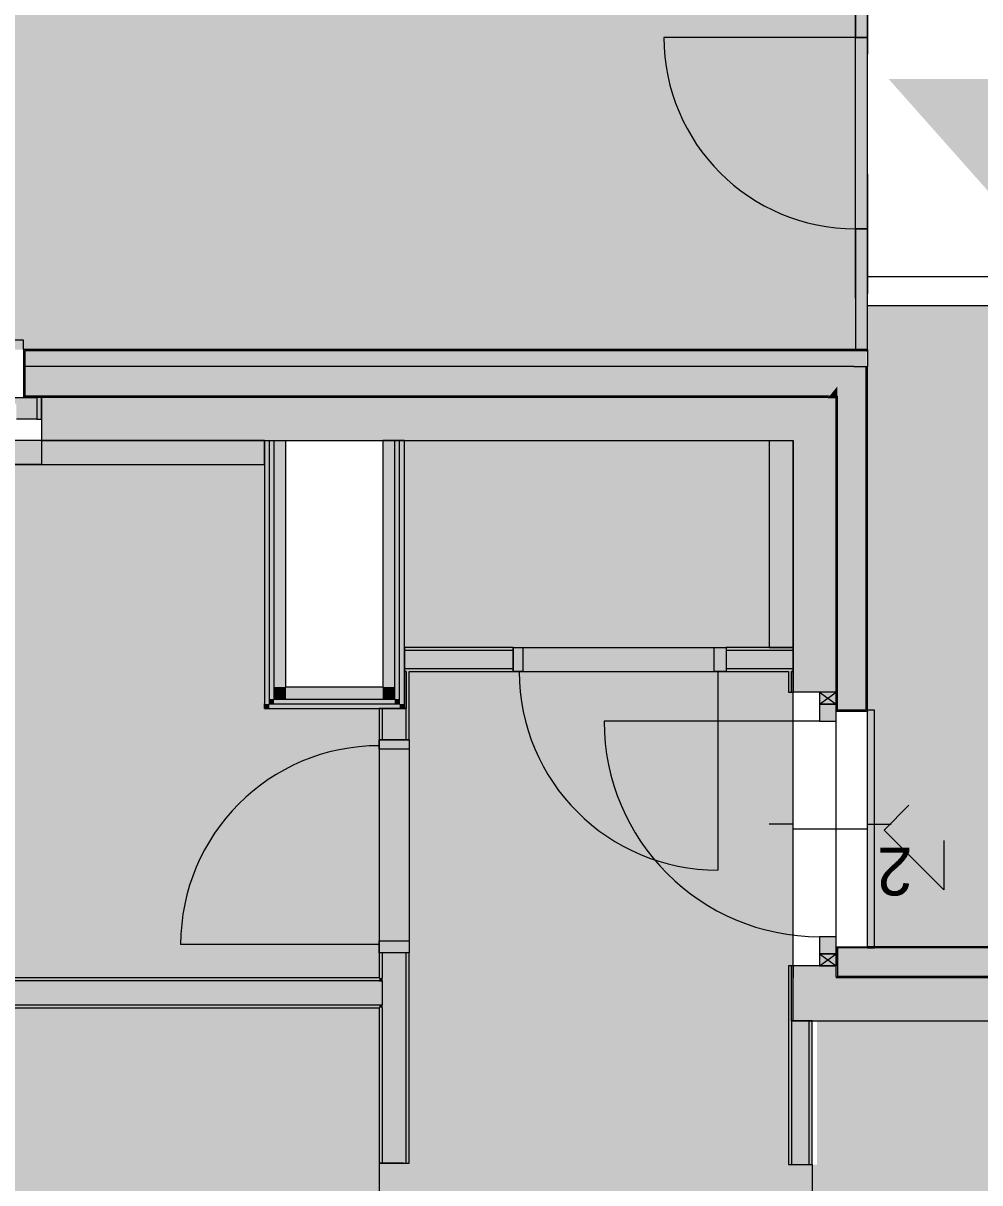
# Model space of a CAD drawing. Header units: metres. Extents: x -3.9 to 83, y -38 to 6.2.
# Drawn here: x 62.982 to 66.98, y -27.327 to -22.481 of the extents above; entities that cross this region are included whole.
import ezdxf

# ---------------------------------------------------------------- set-up
doc = ezdxf.new("R2010")
doc.units = ezdxf.units.M
doc.header["$MEASUREMENT"] = 0
for name, pattern in [('Dampfsperre', [0.003, 0.0015, -0.0015]), ('Schnittlinie', [0.006, 0.003, -0.0015, 0, -0.0015]), ('Untersicht', [0.001, 0.0005, -0.0005]), ('Untersicht 1_1', [0.075, 0.025, -0.05]), ('Wipeout_Contour', [1, 0, -1])]:
    doc.linetypes.add(name, pattern=pattern)
for name, color, linetype in [('0._Erdgeschoß PP Icon_3_0', 7, 'Continuous'), ('0._Erdgeschoß PP Icon_3_110 Wand Aussen', 7, 'Continuous'), ('0._Erdgeschoß PP Icon_3_130 Wand Innen', 7, 'Continuous'), ('0._Erdgeschoß PP Icon_3_135 Wand Vorsatzschale', 7, 'Continuous'), ('0._Erdgeschoß PP Icon_3_140 Geländer transparent', 7, 'Continuous'), ('0._Erdgeschoß PP Icon_3_170 Schachtwände', 7, 'Continuous'), ('0._Erdgeschoß PP Icon_3_717 Außen Ausstattung', 7, 'Continuous'), ('0._Erdgeschoß PP Icon_3_810 Raum', 7, 'Continuous'), ('0._Erdgeschoß PP Icon_3_815 Raumbegrenzung', 7, 'Continuous'), ('0._Erdgeschoß PP Icon_3_905 VP Beschriftung Übersicht.Übersicht', 7, 'Continuous')]:
    doc.layers.add(name, color=color, linetype=linetype)
doc.styles.add('ERSTELLTER_STIL_2', font='')
doc.styles.get('ERSTELLTER_STIL_2').set_extended_font_data('Eurostile')

msp = doc.modelspace()

# ---------------------------------------------------------------- wipeouts: each hides what was drawn before it
at = {"color": 254, "linetype": 'Wipeout_Contour', "lineweight": 0, "ltscale": 298.646124}
msp.add_wipeout([(57.4619, 3.5109), (57.4619, -37.8391), (81.8426, -37.8391), (81.8426, 3.5109)], dxfattribs=at).dxf.layer = '0._Erdgeschoß PP Icon_3_0'

# ---------------------------------------------------------------- next in the draw order: hatches: boundary and pattern name
at = {"layer": '0._Erdgeschoß PP Icon_3_110 Wand Aussen', "linetype": 'Continuous', "lineweight": 0, "true_color": 0x000000}
for points in [[(62.9891, -23.8454), (62.9841, -23.8454), (62.9841, -24.0454), (62.9891, -24.0454)], [(66.5102, -23.8454), (62.9891, -23.8454), (62.9891, -23.8504), (66.5062, -23.8504)], [(62.9891, -23.8504), (62.9891, -23.9154), (66.4531, -23.9154), (66.5062, -23.8504)], [(66.5052, -23.9154), (66.5052, -23.8515), (66.4531, -23.9154)], [(66.5062, -23.8504), (66.5052, -23.9154), (66.5102, -23.9154), (66.5102, -23.8504)], [(66.5062, -23.8504), (66.5102, -23.8504), (66.5102, -23.8454)], [(66.3852, -23.9154), (62.9891, -23.9154), (62.9891, -24.0404), (66.3512, -24.0404), (66.3852, -23.9986)], [(66.4531, -23.9154), (66.3852, -23.9986), (66.3852, -24.0404), (66.5052, -24.0404), (66.5052, -23.9154)], [(66.3852, -23.9986), (66.4531, -23.9154), (66.3852, -23.9154)], [(66.5052, -23.9154), (66.5052, -25.3514), (66.5102, -25.3514), (66.5102, -23.9154)], [(66.3802, -24.0404), (66.3802, -24.0047), (66.3512, -24.0404)], [(66.3852, -24.0404), (66.3852, -23.9986), (66.3802, -24.0047), (66.3802, -24.0404)], [(62.9891, -24.0454), (66.3471, -24.0454), (66.3512, -24.0404), (62.9891, -24.0404)], [(63.0391, -24.1354), (63.0591, -24.1354), (63.0591, -24.0454), (63.0391, -24.0454)], [(63.0591, -24.1354), (63.0591, -24.2254), (66.2002, -24.2254), (66.2002, -24.0454), (63.0591, -24.0454)], [(66.2002, -24.2254), (66.3802, -24.2254), (66.3802, -24.0454), (66.3471, -24.0454)], [(66.2002, -24.2254), (66.3471, -24.0454), (66.2002, -24.0454)], [(66.3512, -24.0404), (66.3471, -24.0454), (66.3802, -24.0454), (66.3802, -24.0404)], [(66.3802, -24.0404), (66.3802, -24.0454), (66.3852, -24.0454), (66.3852, -24.0404)], [(66.3852, -24.0454), (66.3802, -24.0454), (66.3802, -25.2764), (66.3802, -25.3514), (66.3852, -25.3514)], [(66.3852, -25.3514), (66.5052, -25.3514), (66.5052, -24.0404), (66.3852, -24.0404)], [(66.2002, -24.2254), (66.2002, -25.2764), (66.3102, -25.2764), (66.3802, -25.2764), (66.3802, -24.2254)], [(66.3802, -25.3264), (66.3802, -25.2764), (66.3102, -25.2764), (66.3102, -25.3264)], [(66.5102, -25.3564), (66.5102, -25.3514), (66.5052, -25.3514), (66.3802, -25.3514), (66.3802, -25.3564)], [(66.5102, -26.3454), (66.5102, -26.3404), (66.3802, -26.3404), (66.3802, -26.3454), (66.5052, -26.3454)], [(66.3802, -26.4654), (66.3852, -26.4654), (66.3852, -26.3454), (66.3802, -26.3454), (66.3802, -26.4204)], [(66.5052, -26.3454), (66.3852, -26.3454), (66.3852, -26.4654)], [(66.5052, -26.3454), (66.3852, -26.4654), (66.5052, -26.4654)], [(66.5102, -26.3404), (66.5052, -26.3454), (66.5102, -26.3454)], [(66.5052, -26.4654), (68.9502, -26.4654), (68.9502, -26.3454), (66.5052, -26.3454)], [(66.5102, -26.3454), (68.9502, -26.3454), (68.9502, -26.3404), (66.5102, -26.3404)], [(66.3102, -26.3704), (66.3102, -26.4204), (66.3802, -26.4204), (66.3802, -26.3704)], [(66.2002, -26.4704), (66.3802, -26.4704), (66.3802, -26.4204), (66.3102, -26.4204), (66.2002, -26.4204)], [(66.3802, -26.4704), (66.2002, -26.4704), (66.2002, -26.6504)], [(66.3802, -26.4704), (66.2002, -26.6504), (66.3802, -26.6504)], [(66.3852, -26.4654), (66.3802, -26.4654), (66.3802, -26.4704)], [(66.3852, -26.4654), (66.3802, -26.4704), (66.3852, -26.4704)], [(66.3802, -26.6504), (68.9502, -26.6504), (68.9502, -26.4704), (66.3802, -26.4704)], [(66.3852, -26.4704), (68.9502, -26.4704), (68.9502, -26.4654), (66.3852, -26.4654)]]:
    msp.add_hatch(color=18, dxfattribs=at).paths.add_polyline_path(points)
at = {"layer": '0._Erdgeschoß PP Icon_3_110 Wand Aussen', "linetype": 'Continuous', "lineweight": 0, "true_color": 0xffffff}
for points in [[(63.0391, -24.1354), (63.0391, -24.0454), (62.9391, -24.0454), (62.9391, -24.0704), (62.9541, -24.0704), (62.9541, -24.1354)], [(66.3102, -25.3264), (66.3102, -25.3984), (66.3802, -25.3984), (66.3802, -25.3264)], [(66.3802, -26.3704), (66.3802, -26.2984), (66.3102, -26.2984), (66.3102, -26.3704)]]:
    msp.add_hatch(color=7, dxfattribs=at).paths.add_polyline_path(points)
at = {"layer": '0._Erdgeschoß PP Icon_3_130 Wand Innen', "linetype": 'Continuous', "lineweight": 0, "true_color": 0x000000}
for points in [[(64.5752, -25.0904), (64.5752, -25.1029), (65.0302, -25.1029), (65.0302, -25.0904)], [(65.9202, -25.1029), (66.2002, -25.1029), (66.2002, -25.0904), (65.9202, -25.0904)], [(64.5752, -25.1779), (65.0302, -25.1779), (65.0302, -25.1029), (64.5752, -25.1029)], [(65.9202, -25.1779), (66.2002, -25.1779), (66.2002, -25.1029), (65.9202, -25.1029)], [(65.0302, -25.1779), (64.5752, -25.1779), (64.5752, -25.1904), (65.0302, -25.1904)], [(64.5952, -25.3454), (64.5952, -25.1904), (64.5827, -25.1904), (64.5827, -25.3454)], [(66.2002, -25.1779), (65.9202, -25.1779), (65.9202, -25.1904), (66.2002, -25.1904)], [(66.1802, -25.1904), (66.1802, -25.2764), (66.1927, -25.2764), (66.1927, -25.1904)], [(64.4827, -25.3454), (64.4702, -25.3454), (64.4702, -25.4754), (64.4827, -25.4754)], [(64.4827, -25.3454), (64.4827, -25.4754), (64.5827, -25.4754), (64.5827, -25.3454)], [(64.5827, -25.3454), (64.5827, -25.4754), (64.5952, -25.4754), (64.5952, -25.3454)], [(64.4827, -26.3654), (64.4702, -26.3654), (64.4702, -26.4704), (64.4827, -26.4704)], [(64.5827, -26.3654), (64.4827, -26.3654), (64.4827, -27.2454), (64.5827, -27.2454)], [(64.5827, -26.3654), (64.5827, -27.2454), (64.5952, -27.2454), (64.5952, -26.3654)], [(66.1802, -26.4204), (66.1802, -26.6504), (66.1927, -26.6504), (66.1927, -26.4204)], [(64.4702, -26.4704), (61.4426, -26.4704), (61.4426, -26.4829), (64.4702, -26.4829)], [(61.4428, -26.5829), (64.4702, -26.5829), (64.4702, -26.4829), (61.4426, -26.4829)], [(64.4702, -26.4704), (64.4702, -26.4829), (64.4827, -26.4829), (64.4827, -26.4704)], [(64.4702, -26.4829), (64.4702, -26.5829), (64.4827, -26.5829), (64.4827, -26.4829)], [(61.4428, -26.5954), (64.4702, -26.5954), (64.4702, -26.5829), (61.4428, -26.5829)], [(64.4702, -26.5829), (64.4702, -26.5954), (64.4827, -26.5954), (64.4827, -26.5829)], [(64.4702, -26.5954), (64.4702, -27.2454), (64.4827, -27.2454), (64.4827, -26.5954)], [(66.1802, -26.6504), (66.1802, -27.2504), (66.1927, -27.2504), (66.1927, -26.6504)], [(66.1927, -26.6504), (66.1927, -27.2504), (66.2677, -27.2504), (66.2677, -26.6504)], [(66.2802, -27.2504), (66.2802, -26.6504), (66.2677, -26.6504), (66.2677, -27.2504)]]:
    msp.add_hatch(color=18, dxfattribs=at).paths.add_polyline_path(points)
at = {"layer": '0._Erdgeschoß PP Icon_3_130 Wand Innen', "linetype": 'Continuous', "lineweight": 13, "true_color": 0xe8e2dc}
for points in [[(65.9202, -25.0904), (65.0302, -25.0904), (65.0302, -25.1904), (65.9202, -25.1904)], [(64.5952, -26.3654), (64.5952, -25.4754), (64.4702, -25.4754), (64.4702, -26.3654)]]:
    msp.add_hatch(color=254, dxfattribs=at).paths.add_polyline_path(points)
at = {"layer": '0._Erdgeschoß PP Icon_3_130 Wand Innen', "linetype": 'Continuous', "lineweight": 0, "true_color": 0xffffff}
for points in [[(65.0302, -25.0904), (65.0302, -25.1904), (65.0702, -25.1904), (65.0702, -25.0904)], [(65.9202, -25.1904), (65.9202, -25.0904), (65.8702, -25.0904), (65.8702, -25.1904)], [(64.5752, -25.1904), (64.5752, -25.3454), (64.5827, -25.3454), (64.5827, -25.1904)], [(66.2002, -25.2764), (66.2002, -25.1904), (66.1927, -25.1904), (66.1927, -25.2764)], [(64.5952, -25.4754), (64.4702, -25.4754), (64.4702, -25.5154), (64.5952, -25.5154)], [(64.4702, -26.3654), (64.5952, -26.3654), (64.5952, -26.3154), (64.4702, -26.3154)], [(66.2002, -26.6504), (66.2002, -26.4204), (66.1927, -26.4204), (66.1927, -26.6504)]]:
    msp.add_hatch(color=7, dxfattribs=at).paths.add_polyline_path(points)
at = {"layer": '0._Erdgeschoß PP Icon_3_135 Wand Vorsatzschale', "linetype": 'Continuous', "lineweight": 0, "true_color": 0x000000}
for points in [[(61.5452, -24.2629), (63.9902, -24.2629), (63.9902, -24.2254), (61.5452, -24.2254)], [(66.1002, -24.2254), (66.1002, -25.0904), (66.1127, -25.0904), (66.1127, -24.2254)], [(66.1127, -24.2254), (66.1127, -25.0904), (66.1627, -25.0904), (66.1627, -24.2254)], [(66.2002, -25.0904), (66.2002, -24.2254), (66.1627, -24.2254), (66.1627, -25.0904)], [(61.5452, -24.3129), (63.9902, -24.3129), (63.9902, -24.2629), (61.5452, -24.2629)], [(61.5452, -24.3254), (63.9902, -24.3254), (63.9902, -24.3129), (61.5452, -24.3129)]]:
    msp.add_hatch(color=18, dxfattribs=at).paths.add_polyline_path(points)
at = {"layer": '0._Erdgeschoß PP Icon_3_170 Schachtwände', "linetype": 'Continuous', "lineweight": 0, "true_color": 0x000000}
for points in [[(63.9902, -24.2254), (63.9902, -25.3254), (64.0102, -25.3254), (64.0102, -24.2254)], [(64.0102, -24.2254), (64.0102, -25.3054), (64.0302, -25.3054), (64.0302, -24.2254)], [(64.0802, -25.2554), (64.0802, -24.2254), (64.0302, -24.2254), (64.0302, -25.2554)], [(64.5352, -25.2554), (64.5352, -24.2254), (64.4852, -24.2254), (64.4852, -25.2554)], [(64.5552, -25.3054), (64.5552, -24.2254), (64.5352, -24.2254), (64.5352, -25.3054)], [(64.5752, -25.3254), (64.5752, -24.2254), (64.5552, -24.2254), (64.5552, -25.3254)], [(64.0302, -25.2554), (64.0302, -25.3054), (64.0802, -25.2554)], [(64.0802, -25.2554), (64.0302, -25.3054), (64.0802, -25.3054)], [(64.4852, -25.2554), (64.0802, -25.2554), (64.0802, -25.3054), (64.4852, -25.3054)], [(64.4852, -25.2554), (64.5352, -25.3054), (64.5352, -25.2554)], [(64.4852, -25.3054), (64.5352, -25.3054), (64.4852, -25.2554)], [(64.0102, -25.3254), (63.9902, -25.3254), (63.9902, -25.3454)], [(64.0102, -25.3254), (63.9902, -25.3454), (64.0102, -25.3454)], [(64.0302, -25.3054), (64.0102, -25.3054), (64.0102, -25.3254)], [(64.0302, -25.3054), (64.0102, -25.3254), (64.0302, -25.3254)], [(64.5552, -25.3254), (64.0102, -25.3254), (64.0102, -25.3454), (64.5552, -25.3454)], [(64.5352, -25.3054), (64.0302, -25.3054), (64.0302, -25.3254), (64.5352, -25.3254)], [(64.5352, -25.3054), (64.5552, -25.3254), (64.5552, -25.3054)], [(64.5352, -25.3254), (64.5552, -25.3254), (64.5352, -25.3054)], [(64.5552, -25.3254), (64.5752, -25.3454), (64.5752, -25.3254)], [(64.5552, -25.3454), (64.5752, -25.3454), (64.5552, -25.3254)]]:
    msp.add_hatch(color=18, dxfattribs=at).paths.add_polyline_path(points)
at = {"layer": '0._Erdgeschoß PP Icon_3_810 Raum', "linetype": 'Continuous', "lineweight": 13, "true_color": 0xd9d8c9}
msp.add_hatch(color=254, dxfattribs=at).paths.add_polyline_path([(61.3297, -22.0904), (61.3293, -23.8454), (66.4602, -23.8454), (66.4602, -22.0904), (65.0302, -22.0904), (63.6302, -22.0904)])
at = {"layer": '0._Erdgeschoß PP Icon_3_810 Raum', "linetype": 'Continuous', "lineweight": 0, "true_color": 0x191919}
msp.add_hatch(color=250, dxfattribs=at).paths.add_polyline_path([(73.4102, -26.3404), (73.4102, -25.1104), (73.1402, -25.1104), (73.1402, -23.6604), (71.9202, -23.6604), (71.9202, -25.0704), (71.4202, -25.0704), (71.4202, -24.9104), (68.3702, -24.9104), (68.3702, -25.0704), (67.8702, -25.0704), (67.8702, -23.6604), (66.5102, -23.6604), (66.5102, -23.8454), (66.5102, -26.3404), (68.9502, -26.3404), (69.1302, -26.3404), (69.1302, -26.4304), (70.7502, -26.4304), (70.7502, -26.3404), (70.9302, -26.3404), (71.1102, -26.3404), (71.1102, -26.1804), (72.0202, -26.1804), (72.0202, -26.3404)])
at = {"layer": '0._Erdgeschoß PP Icon_3_810 Raum', "linetype": 'Continuous', "lineweight": 13, "true_color": 0xe8e2dc}
for points in [[(66.1002, -25.0904), (66.1002, -24.2254), (64.5752, -24.2254), (64.5752, -25.0904)], [(61.5452, -24.3254), (61.5452, -26.4704), (64.4702, -26.4704), (64.4702, -25.3454), (63.9902, -25.3454), (63.9902, -24.3254)], [(64.5952, -25.3454), (64.5952, -27.2454), (64.5702, -27.2454), (64.4702, -27.2454), (64.4702, -28.5004), (66.3002, -28.5004), (66.3002, -27.2504), (66.2002, -27.2504), (66.2002, -26.6504), (66.2002, -25.1904), (64.5952, -25.1904)], [(64.4702, -26.5954), (61.4428, -26.5954), (61.4517, -33.7504), (64.9302, -33.7504), (64.9302, -28.6004), (64.4702, -28.6004), (64.4702, -27.2454)], [(66.3002, -28.5004), (68.7702, -28.5004), (68.7702, -26.9004), (68.5202, -26.9004), (68.5202, -26.6504), (66.3002, -26.6504), (66.3002, -27.2504)]]:
    msp.add_hatch(color=254, dxfattribs=at).paths.add_polyline_path(points)
at = {"layer": '0._Erdgeschoß PP Icon_3_905 VP Beschriftung Übersicht.Übersicht', "linetype": 'Continuous', "lineweight": 0, "true_color": 0xbebebe}
msp.add_hatch(color=9, dxfattribs=at).paths.add_polyline_path([(67.9602, -22.0404), (65.0302, -22.0404), (65.0302, -22.0904), (66.4602, -22.0904), (66.4602, -23.8454), (66.5102, -23.8454), (66.5102, -22.0904), (73.3602, -22.0904), (73.3602, -22.0404), (73.3602, -17.6204), (73.3102, -17.6204), (73.3102, -22.0404), (68.0102, -22.0404), (68.0102, -17.6204), (67.9602, -17.6204)])
at = {"layer": '0._Erdgeschoß PP Icon_3_905 VP Beschriftung Übersicht.Übersicht', "linetype": 'Continuous', "lineweight": 0, "true_color": 0x003a6c}
msp.add_hatch(color=156, dxfattribs=at).paths.add_polyline_path([(67.7814, -22.7142), (66.599, -22.7142), (67.1902, -23.3804)])
at = {"layer": '0._Erdgeschoß PP Icon_3_905 VP Beschriftung Übersicht.Übersicht', "linetype": 'Continuous', "lineweight": 0, "true_color": 0x00070e}
msp.add_hatch(color=178, dxfattribs=at).paths.add_polyline_path([(67.7814, -22.7142), (66.599, -22.7142), (67.1902, -23.3804)])
at = {"layer": '0._Erdgeschoß PP Icon_3_905 VP Beschriftung Übersicht.Übersicht', "linetype": 'Continuous', "lineweight": 0, "true_color": 0x000000}
msp.add_hatch(color=18, dxfattribs=at).paths.add_polyline_path([(66.8302, -26.1029), (66.8302, -25.6029), (66.5802, -25.8529)])

# ---------------------------------------------------------------- next in the draw order: linework, layer by layer
at = {"layer": '0._Erdgeschoß PP Icon_3_110 Wand Aussen', "color": 7, "linetype": 'Continuous', "lineweight": 13, "ltscale": 1000}
for p, q in [((62.9841, -23.8054), (62.4341, -23.8054)), ((62.9841, -23.8454), (62.9841, -23.8054)), ((62.9841, -23.8454), (62.9841, -23.8504)), ((62.9891, -23.8454), (62.9841, -23.8454)), ((62.9841, -23.8454), (62.9841, -23.8504)), ((62.9841, -23.8504), (62.9841, -23.9154)), ((62.9841, -23.8504), (62.9841, -23.9154)), ((66.5062, -23.8504), (62.9891, -23.8504)), ((62.9891, -23.8504), (62.9891, -24.0454)), ((66.5062, -23.8504), (66.5102, -23.8504)), ((62.9841, -23.9154), (62.9841, -24.0404)), ((62.9841, -23.9154), (62.9841, -24.0404)), ((66.5052, -24.0404), (66.5052, -23.9154)), ((66.5052, -24.0404), (66.5052, -23.9154)), ((62.9391, -24.0454), (63.0391, -24.0454)), ((62.9841, -24.0404), (62.9841, -24.0454)), ((62.9841, -24.0404), (62.9841, -24.0454)), ((62.9891, -24.0454), (62.9841, -24.0454)), ((62.9891, -24.0454), (62.9841, -24.0454)), ((62.9891, -24.0454), (62.9841, -24.0454)), ((66.3512, -24.0404), (62.9891, -24.0404)), ((63.0391, -24.0454), (63.0391, -24.1354)), ((66.3512, -24.0404), (66.3802, -24.0404)), ((66.3802, -24.0404), (66.3852, -24.0404)), ((66.3852, -24.0454), (66.3852, -24.0404)), ((66.3852, -24.0454), (66.3852, -24.0404)), ((66.3852, -25.3514), (66.3852, -24.0454)), ((66.5052, -25.3514), (66.5052, -24.0404)), ((63.0391, -24.1354), (62.9541, -24.1354)), ((63.0591, -24.2254), (63.0591, -24.3254)), ((63.0591, -24.3254), (62.3591, -24.3254)), ((66.3102, -25.3264), (66.3802, -25.2764)), ((66.3102, -25.2764), (66.3802, -25.3264)), ((66.3802, -25.3514), (66.3802, -25.2764)), ((66.3802, -25.3514), (66.3802, -25.2764)), ((66.3802, -25.3514), (66.3802, -25.2764)), ((66.3802, -25.3514), (66.3802, -25.3564)), ((66.5052, -25.3514), (66.3802, -25.3514)), ((66.3802, -25.3564), (66.5102, -25.3564)), ((66.3802, -25.3564), (66.5102, -25.3564)), ((66.5102, -25.3514), (66.5102, -25.3564)), ((66.5402, -25.3514), (66.5102, -25.3514)), ((66.5102, -25.3514), (66.5102, -25.3564)), ((66.5402, -26.3454), (66.5402, -25.3514)), ((66.2002, -25.8284), (66.1002, -25.8284)), ((66.2002, -25.8484), (66.2002, -25.8284)), ((66.5102, -25.8484), (66.2002, -25.8484)), ((66.5102, -25.8484), (66.5102, -25.8284)), ((66.5102, -25.8284), (66.6102, -25.8284)), ((66.3802, -26.3404), (66.5102, -26.3404)), ((66.3802, -26.3454), (66.3802, -26.3404)), ((66.3802, -26.3404), (66.5102, -26.3404)), ((66.5052, -26.3454), (66.3802, -26.3454)), ((66.3802, -26.3454), (66.3802, -26.4204)), ((66.3802, -26.3454), (66.3802, -26.4204)), ((66.3802, -26.3454), (66.3802, -26.4204)), ((66.3852, -26.3454), (66.3852, -26.4654)), ((66.3852, -26.3454), (66.3852, -26.4654)), ((68.9502, -26.3454), (66.5052, -26.3454)), ((66.5102, -26.3454), (66.5102, -26.3404)), ((66.5102, -26.3454), (66.5102, -26.3404)), ((66.5102, -26.3454), (66.5402, -26.3454)), ((66.3102, -26.3704), (66.3802, -26.4204)), ((66.3102, -26.4204), (66.3802, -26.3704)), ((68.9502, -26.4654), (66.3852, -26.4654))]:
    msp.add_line(p, q, dxfattribs=at)
at = {"layer": '0._Erdgeschoß PP Icon_3_110 Wand Aussen', "color": 7, "linetype": 'Continuous', "lineweight": 0, "ltscale": 1000}
for p, q in [((66.3852, -23.9154), (62.9891, -23.9154)), ((66.4531, -23.9154), (66.3852, -23.9154)), ((66.4531, -23.9154), (66.5052, -23.9154)), ((66.5052, -23.9154), (66.5102, -23.9154)), ((66.5052, -23.9154), (66.5102, -23.9154))]:
    msp.add_line(p, q, dxfattribs=at)
at = {"layer": '0._Erdgeschoß PP Icon_3_110 Wand Aussen', "color": 7, "linetype": 'Continuous', "lineweight": 18, "ltscale": 1000}
for p, q in [((63.0591, -24.0454), (62.9891, -24.0454)), ((63.0591, -24.0454), (62.9891, -24.0454)), ((63.0591, -24.0454), (62.9891, -24.0454)), ((66.2002, -24.0454), (63.0591, -24.0454)), ((63.0591, -24.0454), (63.0591, -24.1354)), ((63.0591, -24.0454), (63.0591, -24.1354)), ((63.0591, -24.0454), (63.0591, -24.1354)), ((66.3471, -24.0454), (66.2002, -24.0454)), ((66.3471, -24.0454), (66.3802, -24.0454)), ((66.3802, -24.2254), (66.3802, -24.0454)), ((66.3802, -24.2254), (66.3802, -24.0454)), ((63.0591, -24.1354), (63.0591, -24.2254)), ((63.0591, -24.1354), (63.0591, -24.2254)), ((66.3802, -25.2764), (66.3802, -24.2254)), ((66.3102, -25.2764), (66.2002, -25.2764)), ((66.3102, -25.2764), (66.2002, -25.2764)), ((66.3802, -25.2764), (66.3102, -25.2764)), ((66.3802, -25.2764), (66.3102, -25.2764)), ((66.3802, -25.2764), (66.3102, -25.2764)), ((66.3802, -26.3454), (66.3802, -25.3514)), ((66.3102, -26.4204), (66.2002, -26.4204)), ((66.3102, -26.4204), (66.2002, -26.4204)), ((66.3802, -26.4204), (66.3102, -26.4204)), ((66.3802, -26.4204), (66.3102, -26.4204)), ((66.3802, -26.4204), (66.3102, -26.4204)), ((66.3802, -26.4654), (66.3802, -26.4204)), ((66.3802, -26.4654), (66.3802, -26.4704)), ((66.3802, -26.4654), (66.3802, -26.4704)), ((68.9502, -26.4704), (66.3802, -26.4704))]:
    msp.add_line(p, q, dxfattribs=at)
at = {"layer": '0._Erdgeschoß PP Icon_3_110 Wand Aussen', "color": 7, "linetype": 'Untersicht 1_1', "lineweight": 13, "ltscale": 1000}
for p, q in [((66.2002, -26.4204), (66.2002, -25.2764)), ((66.5102, -26.3404), (66.5102, -25.3564))]:
    msp.add_line(p, q, dxfattribs=at)
at = {"layer": '0._Erdgeschoß PP Icon_3_110 Wand Aussen', "color": 8, "linetype": 'Continuous', "lineweight": 13, "ltscale": 1000}
for p, q in [((66.3102, -25.3264), (66.3102, -25.3984)), ((66.3802, -25.3264), (66.3102, -25.3264)), ((66.3802, -25.3984), (66.3802, -25.3264)), ((66.3102, -25.3984), (66.3802, -25.3984)), ((66.3802, -26.2984), (66.3102, -26.2984)), ((66.3102, -26.2984), (66.3102, -26.3704)), ((66.3802, -26.3704), (66.3802, -26.2984)), ((66.3102, -26.3704), (66.3802, -26.3704))]:
    msp.add_line(p, q, dxfattribs=at)
at = {"layer": '0._Erdgeschoß PP Icon_3_110 Wand Aussen', "color": 8, "linetype": 'Continuous', "lineweight": 0, "ltscale": 1000}
msp.add_line((66.3102, -25.3984), (65.4102, -25.3984), dxfattribs=at)
at = {"layer": '0._Erdgeschoß PP Icon_3_110 Wand Aussen', "color": 7, "linetype": 'Continuous', "lineweight": 13, "ltscale": 1000, "flags": 128}
for points in [[(66.5102, -23.8454), (62.9891, -23.8454)], [(66.5102, -23.8454), (66.5102, -23.8504)], [(66.5102, -23.8504), (66.5102, -23.9154)], [(66.5102, -25.3514), (66.5102, -23.9154)], [(68.9502, -26.3404), (66.5102, -26.3404)]]:
    msp.add_lwpolyline(points, dxfattribs=at)
for points in [[(63.0391, -24.1354), (63.0591, -24.1354), (63.0591, -24.0454), (63.0391, -24.0454)], [(66.3802, -25.3264), (66.3802, -25.2764), (66.3102, -25.2764), (66.3102, -25.3264)], [(66.3102, -26.3704), (66.3102, -26.4204), (66.3802, -26.4204), (66.3802, -26.3704)]]:
    msp.add_lwpolyline(points, close=True, dxfattribs=at)
at = {"layer": '0._Erdgeschoß PP Icon_3_110 Wand Aussen', "color": 7, "linetype": 'Continuous', "lineweight": 18, "ltscale": 1000, "flags": 128}
for points in [[(63.0591, -24.2254), (66.2002, -24.2254)], [(66.2002, -24.2254), (66.2002, -25.2764)], [(66.2002, -26.4204), (66.2002, -26.4704)], [(66.2002, -26.6504), (66.2002, -26.4704)], [(66.2002, -26.6504), (68.7702, -26.6504)]]:
    msp.add_lwpolyline(points, dxfattribs=at)
at = {"layer": '0._Erdgeschoß PP Icon_3_110 Wand Aussen', "color": 8, "linetype": 'Continuous', "lineweight": 0, "ltscale": 1000}
msp.add_arc((66.3102, -25.3984), 0.9, 180, 270, dxfattribs=at)
at = {"layer": '0._Erdgeschoß PP Icon_3_130 Wand Innen', "color": 7, "linetype": 'Continuous', "lineweight": 18, "ltscale": 1000}
for p, q in [((65.0302, -25.0904), (65.0302, -25.1029)), ((65.0302, -25.0904), (65.0302, -25.1029)), ((65.0302, -25.0904), (65.0302, -25.1029)), ((65.9202, -25.0904), (65.9202, -25.1029)), ((65.9202, -25.0904), (65.9202, -25.1029)), ((65.9202, -25.0904), (65.9202, -25.1029)), ((65.0302, -25.1029), (64.5752, -25.1029)), ((65.0302, -25.1029), (65.0302, -25.1779)), ((65.0302, -25.1029), (65.0302, -25.1779)), ((65.0302, -25.1029), (65.0302, -25.1779)), ((66.2002, -25.1029), (65.9202, -25.1029)), ((65.9202, -25.1029), (65.9202, -25.1779)), ((65.9202, -25.1029), (65.9202, -25.1779)), ((65.9202, -25.1029), (65.9202, -25.1779)), ((64.5752, -25.1779), (65.0302, -25.1779)), ((64.5827, -25.1904), (64.5827, -25.3454)), ((65.0302, -25.1779), (65.0302, -25.1904)), ((65.0302, -25.1779), (65.0302, -25.1904)), ((65.0302, -25.1779), (65.0302, -25.1904)), ((65.9202, -25.1779), (66.2002, -25.1779)), ((65.9202, -25.1779), (65.9202, -25.1904)), ((65.9202, -25.1779), (65.9202, -25.1904)), ((65.9202, -25.1779), (65.9202, -25.1904)), ((66.1927, -25.2764), (66.1927, -25.1904)), ((64.4827, -25.3454), (64.4827, -25.4754)), ((64.5827, -25.4754), (64.5827, -25.3454)), ((64.4827, -25.4754), (64.4702, -25.4754)), ((64.4827, -25.4754), (64.4702, -25.4754)), ((64.4827, -25.4754), (64.4702, -25.4754)), ((64.5827, -25.4754), (64.4827, -25.4754)), ((64.5827, -25.4754), (64.4827, -25.4754)), ((64.5827, -25.4754), (64.4827, -25.4754)), ((64.5952, -25.4754), (64.5827, -25.4754)), ((64.5952, -25.4754), (64.5827, -25.4754)), ((64.5952, -25.4754), (64.5827, -25.4754)), ((64.4827, -26.3654), (64.4702, -26.3654)), ((64.4827, -26.3654), (64.4702, -26.3654)), ((64.4827, -26.3654), (64.4702, -26.3654)), ((64.4827, -26.3654), (64.4827, -26.4704)), ((64.5827, -26.3654), (64.4827, -26.3654)), ((64.5827, -26.3654), (64.4827, -26.3654)), ((64.5827, -26.3654), (64.4827, -26.3654)), ((64.5827, -27.2454), (64.5827, -26.3654)), ((64.5952, -26.3654), (64.5827, -26.3654)), ((64.5952, -26.3654), (64.5827, -26.3654)), ((64.5952, -26.3654), (64.5827, -26.3654)), ((66.1927, -26.6504), (66.1927, -26.4204)), ((64.4702, -26.4829), (61.4426, -26.4829)), ((64.4702, -26.4829), (64.4827, -26.4829)), ((64.4827, -26.4829), (64.4827, -26.4704)), ((64.4827, -26.4829), (64.4827, -26.4704)), ((64.4827, -26.4829), (64.4827, -26.5829)), ((61.4428, -26.5829), (64.4702, -26.5829)), ((64.4702, -26.5829), (64.4827, -26.5829)), ((64.4827, -26.5954), (64.4827, -26.5829)), ((64.4827, -26.5954), (64.4827, -26.5829)), ((64.4827, -26.5954), (64.4827, -27.2454)), ((66.1927, -26.6504), (66.1927, -27.2504)), ((66.2677, -27.2504), (66.2677, -26.6504))]:
    msp.add_line(p, q, dxfattribs=at)
at = {"layer": '0._Erdgeschoß PP Icon_3_130 Wand Innen', "color": 7, "linetype": 'Schnittlinie', "lineweight": 13, "ltscale": 1000}
for p, q in [((65.0302, -25.0904), (65.9202, -25.0904)), ((65.0302, -25.1904), (65.9202, -25.1904)), ((64.4702, -25.4754), (64.4702, -26.3654)), ((64.5952, -25.4754), (64.5952, -26.3654))]:
    msp.add_line(p, q, dxfattribs=at)
at = {"layer": '0._Erdgeschoß PP Icon_3_130 Wand Innen', "color": 8, "linetype": 'Continuous', "lineweight": 13, "ltscale": 1000}
for p, q in [((65.0302, -25.0904), (65.0702, -25.0904)), ((65.0302, -25.1904), (65.0302, -25.0904)), ((65.0702, -25.0904), (65.0702, -25.1904)), ((65.8702, -25.1904), (65.8702, -25.0904)), ((65.8702, -25.0904), (65.9202, -25.0904)), ((65.9202, -25.0904), (65.9202, -25.1904)), ((65.0702, -25.1904), (65.0302, -25.1904)), ((65.9202, -25.1904), (65.8702, -25.1904)), ((64.4702, -25.5154), (64.4702, -25.4754)), ((64.4702, -25.4754), (64.5952, -25.4754)), ((64.5952, -25.4754), (64.5952, -25.5154)), ((64.5952, -25.5154), (64.4702, -25.5154)), ((64.4702, -26.3654), (64.4702, -26.3154)), ((64.4702, -26.3154), (64.5952, -26.3154)), ((64.5952, -26.3154), (64.5952, -26.3654)), ((64.5952, -26.3654), (64.4702, -26.3654))]:
    msp.add_line(p, q, dxfattribs=at)
at = {"layer": '0._Erdgeschoß PP Icon_3_130 Wand Innen', "color": 8, "linetype": 'Continuous', "lineweight": 0, "ltscale": 1000}
for p, q in [((65.8852, -25.1904), (65.8852, -26.0204)), ((64.4702, -26.3304), (63.6402, -26.3304))]:
    msp.add_line(p, q, dxfattribs=at)
at = {"layer": '0._Erdgeschoß PP Icon_3_130 Wand Innen', "color": 7, "linetype": 'Continuous', "lineweight": 18, "ltscale": 1000, "flags": 128}
for points in [[(65.0302, -25.0904), (64.5752, -25.0904)], [(64.5752, -25.0904), (64.5752, -25.1904)], [(66.2002, -25.0904), (65.9202, -25.0904)], [(66.2002, -25.1904), (66.2002, -25.0904)], [(64.5752, -25.1904), (64.5827, -25.1904)], [(64.5827, -25.1904), (64.5752, -25.1904)], [(64.5752, -25.1904), (64.5752, -25.3454)], [(64.5952, -25.1904), (65.0302, -25.1904)], [(64.5952, -25.3454), (64.5952, -25.1904)], [(65.9202, -25.1904), (66.1802, -25.1904)], [(66.1802, -25.1904), (66.1802, -25.2764)], [(66.1927, -25.1904), (66.2002, -25.1904)], [(66.2002, -25.1904), (66.1927, -25.1904)], [(66.2002, -25.2764), (66.2002, -25.1904)], [(66.1802, -25.2764), (66.2002, -25.2764)], [(64.5827, -25.3454), (64.4702, -25.3454)], [(64.4702, -25.3454), (64.4702, -25.4754)], [(64.5752, -25.3454), (64.5827, -25.3454)], [(64.5952, -25.4754), (64.5952, -25.3454)], [(64.4702, -26.3654), (64.4702, -26.4704)], [(64.5952, -27.2454), (64.5952, -26.3654)], [(66.2002, -26.4204), (66.1802, -26.4204)], [(66.1802, -26.4204), (66.1802, -26.6504)], [(66.2002, -26.6504), (66.2002, -26.4204)], [(64.4702, -26.4704), (61.5452, -26.4704)], [(61.4428, -26.5954), (64.4702, -26.5954)], [(64.4702, -26.5954), (64.4702, -27.2454)], [(66.1802, -26.6504), (66.1802, -27.2504)], [(66.2802, -26.6504), (66.1927, -26.6504)], [(66.1927, -26.6504), (66.2002, -26.6504)], [(66.2802, -27.2504), (66.2802, -26.6504)], [(64.4702, -27.2454), (64.5952, -27.2454)], [(66.1802, -27.2504), (66.2802, -27.2504)]]:
    msp.add_lwpolyline(points, dxfattribs=at)
at = {"layer": '0._Erdgeschoß PP Icon_3_130 Wand Innen', "color": 8, "linetype": 'Continuous', "lineweight": 0, "ltscale": 1000}
for centre, start, end in [((65.8852, -25.1904), 180, 270), ((64.4702, -26.3304), 90, 180)]:
    msp.add_arc(centre, 0.83, start, end, dxfattribs=at)
at = {"layer": '0._Erdgeschoß PP Icon_3_135 Wand Vorsatzschale', "color": 7, "linetype": 'Continuous', "lineweight": 18, "ltscale": 1000, "flags": 128}
for points in [[(63.9902, -24.2254), (61.5452, -24.2254)], [(63.9902, -24.2629), (63.9902, -24.2254)], [(66.1002, -24.2254), (66.1002, -25.0904)], [(66.1002, -24.2254), (66.1127, -24.2254)], [(66.1127, -24.2254), (66.1627, -24.2254)], [(66.1627, -24.2254), (66.2002, -24.2254)], [(66.2002, -25.0904), (66.2002, -24.2254)], [(63.9902, -24.3129), (63.9902, -24.2629)], [(63.9902, -24.3254), (63.9902, -24.3129)], [(61.5452, -24.3254), (63.9902, -24.3254)], [(66.1002, -25.0904), (66.1127, -25.0904)], [(66.1127, -25.0904), (66.1627, -25.0904)], [(66.1627, -25.0904), (66.2002, -25.0904)]]:
    msp.add_lwpolyline(points, dxfattribs=at)
at = {"layer": '0._Erdgeschoß PP Icon_3_140 Geländer transparent', "color": 8, "linetype": 'Continuous', "lineweight": 0, "ltscale": 1000}
msp.add_line((66.4602, -22.5404), (65.6602, -22.5404), dxfattribs=at)
at = {"layer": '0._Erdgeschoß PP Icon_3_140 Geländer transparent', "color": 7, "linetype": 'Continuous', "lineweight": 18, "ltscale": 1000}
for p, q in [((66.4602, -22.5404), (66.5102, -22.5404)), ((66.4602, -22.5404), (66.5102, -22.5404)), ((66.4602, -22.5404), (66.5102, -22.5404)), ((66.4602, -23.3404), (66.5102, -23.3404)), ((66.4602, -23.3404), (66.5102, -23.3404)), ((66.4602, -23.3404), (66.5102, -23.3404))]:
    msp.add_line(p, q, dxfattribs=at)
at = {"layer": '0._Erdgeschoß PP Icon_3_140 Geländer transparent', "color": 7, "linetype": 'Schnittlinie', "lineweight": 13, "ltscale": 1000}
for p, q in [((66.4602, -23.3404), (66.4602, -22.5404)), ((66.5102, -23.3404), (66.5102, -22.5404))]:
    msp.add_line(p, q, dxfattribs=at)
at = {"layer": '0._Erdgeschoß PP Icon_3_140 Geländer transparent', "color": 8, "linetype": 'Continuous', "lineweight": 13, "ltscale": 1000}
for p, q in [((66.4602, -22.5404), (66.5102, -22.5404)), ((66.5102, -22.5404), (66.4602, -22.5404)), ((66.4602, -23.3404), (66.5102, -23.3404)), ((66.5102, -23.3404), (66.4602, -23.3404))]:
    msp.add_line(p, q, dxfattribs=at)
at = {"layer": '0._Erdgeschoß PP Icon_3_140 Geländer transparent', "color": 7, "linetype": 'Continuous', "lineweight": 18, "ltscale": 1000, "flags": 128}
for points in [[(66.4602, -22.0904), (66.4602, -22.5404)], [(66.5102, -22.5404), (66.5102, -22.0904)], [(66.4602, -23.3404), (66.4602, -23.8454)], [(66.5102, -23.8454), (66.5102, -23.3404)], [(66.4602, -23.8454), (66.5102, -23.8454)]]:
    msp.add_lwpolyline(points, dxfattribs=at)
at = {"layer": '0._Erdgeschoß PP Icon_3_140 Geländer transparent', "color": 8, "linetype": 'Continuous', "lineweight": 0, "ltscale": 1000}
msp.add_arc((66.4602, -22.5404), 0.8, 180, 270, dxfattribs=at)
at = {"layer": '0._Erdgeschoß PP Icon_3_170 Schachtwände', "color": 7, "linetype": 'Continuous', "lineweight": 18, "ltscale": 1000}
for p, q in [((64.0102, -24.2254), (64.0102, -25.3054)), ((64.0302, -24.2254), (64.0302, -25.2554)), ((64.5352, -25.2554), (64.5352, -24.2254)), ((64.5552, -25.3054), (64.5552, -24.2254)), ((64.0302, -25.2554), (64.0302, -25.3054)), ((64.0302, -25.2554), (64.0302, -25.3054)), ((64.5352, -25.3054), (64.5352, -25.2554)), ((64.5352, -25.3054), (64.5352, -25.2554)), ((64.0102, -25.3054), (64.0102, -25.3254)), ((64.0102, -25.3254), (64.0302, -25.3254)), ((64.0302, -25.3054), (64.0802, -25.3054)), ((64.0302, -25.3254), (64.5352, -25.3254)), ((64.0802, -25.3054), (64.4852, -25.3054)), ((64.4852, -25.3054), (64.5352, -25.3054)), ((64.5352, -25.3254), (64.5552, -25.3254)), ((64.5552, -25.3254), (64.5552, -25.3054))]:
    msp.add_line(p, q, dxfattribs=at)
at = {"layer": '0._Erdgeschoß PP Icon_3_170 Schachtwände', "color": 7, "linetype": 'Continuous', "lineweight": 18, "ltscale": 1000, "flags": 128}
for points in [[(63.9902, -24.2254), (64.0102, -24.2254)], [(63.9902, -24.2254), (63.9902, -25.3254)], [(64.0102, -24.2254), (64.0302, -24.2254)], [(64.0302, -24.2254), (64.0802, -24.2254)], [(64.0802, -25.2554), (64.0802, -24.2254)], [(64.5352, -24.2254), (64.4852, -24.2254)], [(64.4852, -24.2254), (64.4852, -25.2554)], [(64.5552, -24.2254), (64.5352, -24.2254)], [(64.5752, -24.2254), (64.5552, -24.2254)], [(64.5752, -25.3254), (64.5752, -24.2254)], [(64.4852, -25.2554), (64.0802, -25.2554)], [(63.9902, -25.3454), (63.9902, -25.3254)], [(64.5752, -25.3454), (64.5752, -25.3254)], [(63.9902, -25.3454), (64.5752, -25.3454)]]:
    msp.add_lwpolyline(points, dxfattribs=at)
at = {"layer": '0._Erdgeschoß PP Icon_3_717 Außen Ausstattung', "color": 7, "linetype": 'Dampfsperre', "lineweight": 13, "ltscale": 1000}
msp.add_line((66.4602, -22.5404), (65.6602, -22.5404), dxfattribs=at)
at = {"layer": '0._Erdgeschoß PP Icon_3_815 Raumbegrenzung', "color": 8, "linetype": 'Continuous', "lineweight": 13, "ltscale": 1000, "flags": 128}
msp.add_lwpolyline([(66.5102, -23.8454), (66.5102, -23.6604), (67.8702, -23.6604), (67.8702, -25.0704), (68.3702, -25.0704), (68.3702, -24.9104), (71.4202, -24.9104), (71.4202, -25.0704), (71.9202, -25.0704), (71.9202, -23.5304)], dxfattribs=at)
at = {"layer": '0._Erdgeschoß PP Icon_3_815 Raumbegrenzung', "color": 8, "linetype": 'Schnittlinie', "lineweight": 13, "ltscale": 1000, "flags": 128}
for points in [[(64.5702, -27.2454), (64.4702, -27.2454), (64.4702, -28.5004), (64.5702, -28.5004)], [(66.1802, -27.2504), (66.2802, -27.2504), (66.2802, -28.5004)]]:
    msp.add_lwpolyline(points, dxfattribs=at)
at = {"layer": '0._Erdgeschoß PP Icon_3_905 VP Beschriftung Übersicht.Übersicht', "color": 7, "linetype": 'Untersicht', "lineweight": 13, "ltscale": 1000, "flags": 128}
for points in [[(67.9602, -22.0404), (67.9602, -17.6204), (68.0102, -17.6204), (68.0102, -22.0404), (73.3102, -22.0404), (73.3102, -17.6204), (73.3602, -17.6204), (73.3602, -22.0404), (73.3602, -22.0904), (66.5102, -22.0904), (66.5102, -23.8454), (66.4602, -23.8454), (66.4602, -22.0904), (65.0302, -22.0904), (65.0302, -22.0404)], [(66.8302, -26.1029), (66.5802, -25.8529), (66.8302, -25.6029)]]:
    msp.add_lwpolyline(points, close=True, dxfattribs=at)
at = {"layer": '0._Erdgeschoß PP Icon_3_905 VP Beschriftung Übersicht.Übersicht', "color": 7, "linetype": 'Schnittlinie', "lineweight": 13, "ltscale": 1000, "flags": 128}
msp.add_lwpolyline([(66.5102, -23.5404), (67.8702, -23.5404)], dxfattribs=at)

# ---------------------------------------------------------------- next in the draw order: texts
at = {"layer": '0._Erdgeschoß PP Icon_3_110 Wand Aussen', "color": 7, "linetype": 'Continuous', "lineweight": 13, "insert": (66.6992, -26.1259), "char_height": 0.2, "attachment_point": 1, "rotation": 180, "style": 'ERSTELLTER_STIL_2'}
msp.add_mtext('\\A1;{\\pql;\\fEurostile|b0|i0|c0|p0;\\W1.000000;2}', dxfattribs=at)

doc.saveas('drawing.dxf')
